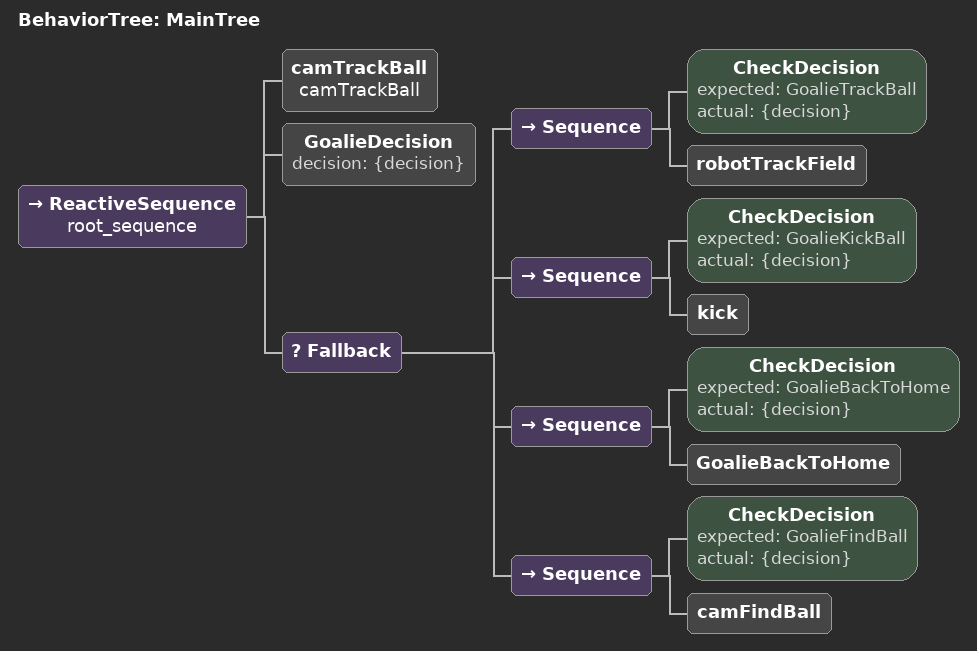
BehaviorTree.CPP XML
<root BTCPP_format="4" main_tree_to_execute="MainTree">
  <BehaviorTree ID="MainTree">
    <ReactiveSequence name="root_sequence">
      <camTrackBall  name="camTrackBall"/>
      <GoalieDecision decision="{decision}" />
      <Fallback>
        <Sequence>
          <CheckDecision expected="GoalieTrackBall" actual="{decision}" />
          <robotTrackField />
        </Sequence>
        <Sequence>
          <CheckDecision expected="GoalieKickBall" actual="{decision}" />
          <kick />
        </Sequence>
        <Sequence>
          <CheckDecision expected="GoalieBackToHome" actual="{decision}" />
          <GoalieBackToHome />
        </Sequence>
        <Sequence>
          <CheckDecision expected="GoalieFindBall" actual="{decision}" />
          <camFindBall />
        </Sequence>
      </Fallback>
    </ReactiveSequence>
  </BehaviorTree>
</root>
